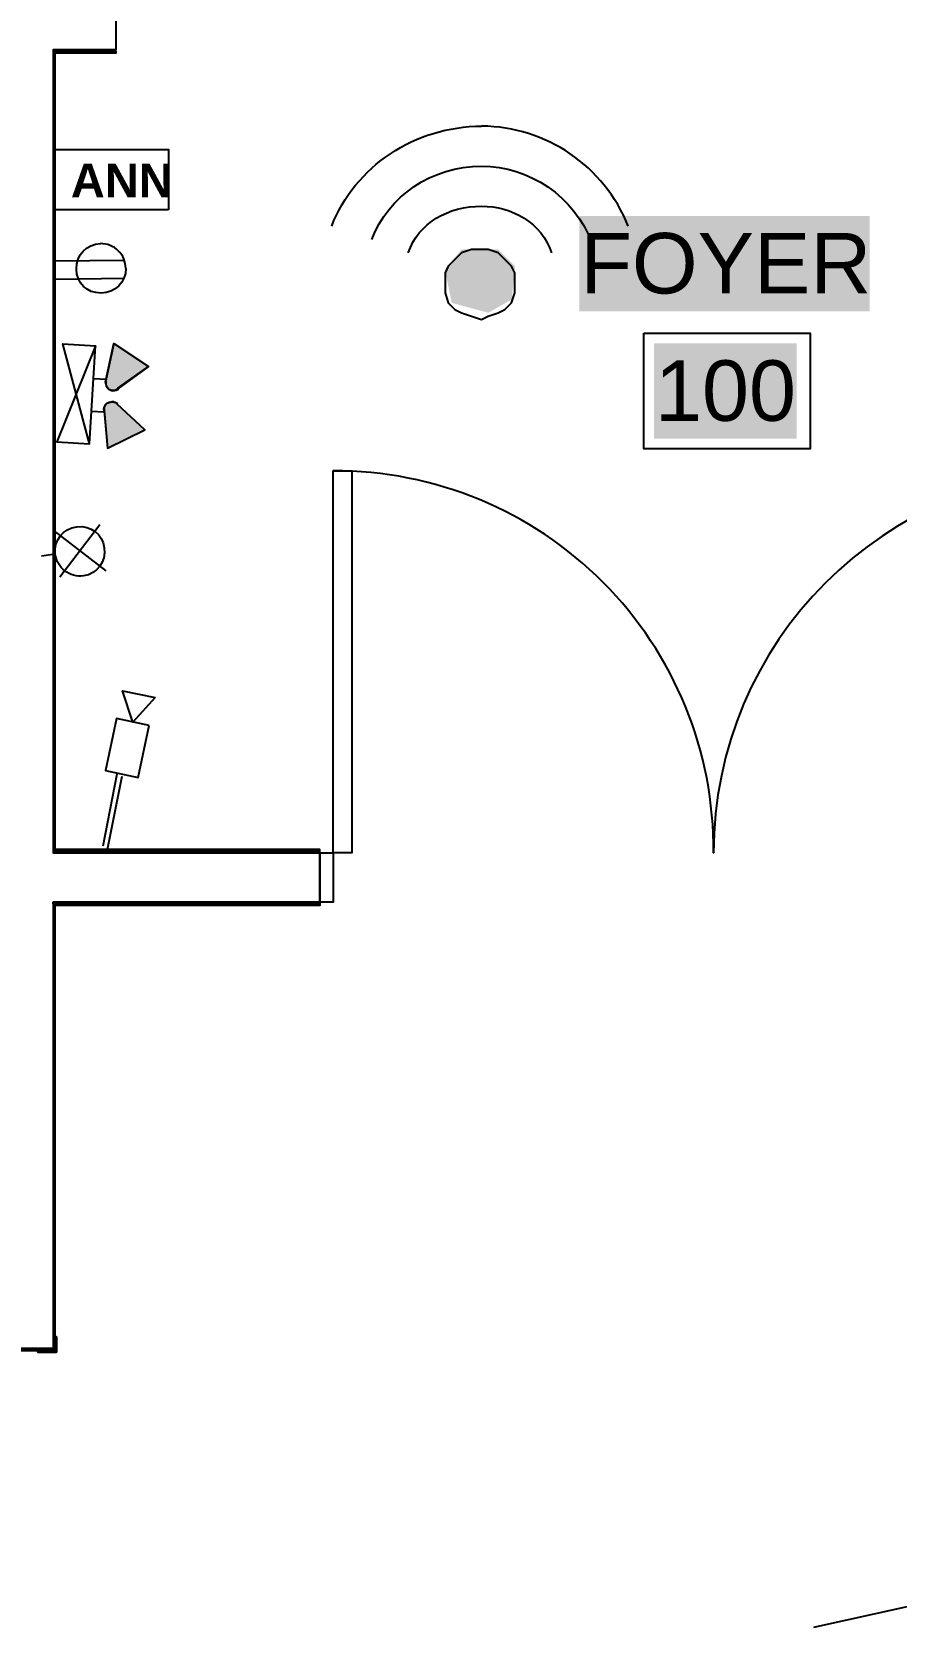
# Model space of a CAD drawing. Header units: inches. Extents: x -1841 to -80, y -100 to 1021.
# Drawn here: x -875.5 to -833.4, y 382.2 to 459.9 of the extents above; entities that cross this region are included whole.
import ezdxf

# ---------------------------------------------------------------- set-up
doc = ezdxf.new("R2010")
doc.units = ezdxf.units.IN
doc.header["$MEASUREMENT"] = 0
doc.layers.add('PDF_Geometry', color=7, linetype='Continuous', true_color=0x777777)
doc.layers.add('PDF_Solid Fills', color=7, linetype='Continuous', true_color=0xffffff)
doc.layers.add('PDF_Text', color=7, linetype='Continuous')
doc.styles.add('PDF Arial', font='arial.ttf')
doc.styles.add('PDF ArialRoundedMT Bold', font='arialbd.ttf')

msp = doc.modelspace()

# ---------------------------------------------------------------- hatches: boundary and pattern name
at = {"layer": 'PDF_Solid Fills', "lineweight": 25, "transparency": 33554559}
for color, points in [(7, [(-851.926, 448.526), (-852.738, 449.338), (-854.524, 449.338), (-855.336, 448.364), (-855.012, 446.74), (-853.225, 446.253), (-852.089, 446.902)]), (1, [(-871.344, 442.478), (-869.78, 443.606), (-869.778, 443.64), (-871.443, 444.761), (-871.588, 444.056), (-871.836, 442.78), (-871.681, 442.532)]), (1, [(-871.789, 439.65), (-869.968, 440.525), (-869.966, 440.558), (-871.447, 441.906), (-871.864, 441.762), (-871.916, 441.459)])]:
    msp.add_hatch(color=color, dxfattribs=at).paths.add_polyline_path(points)

# ---------------------------------------------------------------- linework, layer by layer
at = {"color": 7, "lineweight": 25}
for p, q in [((-871.321, 423.782), (-872.008, 420.268)), ((-871.078, 423.663), (-871.812, 420.003))]:
    msp.add_line(p, q, dxfattribs=at)
at = {"layer": 'PDF_Geometry', "color": 7, "lineweight": 25}
for points in [[(-877.657, 484.467), (-874.431, 484.467), (-874.431, 479.917), (-874.431, 470.155), (-874.431, 463.951), (-873.024, 463.951), (-871.37, 463.951), (-871.37, 459.07), (-871.949, 459.07), (-874.431, 459.07), (-874.431, 419.941), (-863.263, 419.941), (-861.443, 419.941), (-861.443, 417.542), (-862.766, 417.542), (-874.431, 417.542), (-874.431, 395.785), (-879.063, 395.785)], [(-874.348, 419.941), (-874.348, 458.987), (-874.348, 420.024), (-861.443, 420.024), (-874.431, 420.024), (-874.431, 419.941), (-861.443, 419.941), (-861.443, 420.024), (-861.443, 420.106), (-874.348, 420.106), (-874.348, 458.905), (-874.348, 458.987), (-871.37, 458.987), (-871.37, 459.07)], [(-874.431, 459.07), (-874.431, 419.941)], [(-874.321, 448.781), (-870.962, 448.822)], [(-874.31, 447.899), (-870.952, 447.94)], [(-916.372, 395.702), (-874.348, 395.702), (-874.348, 417.542)], [(-874.431, 417.542), (-874.431, 395.785), (-916.372, 395.785)], [(-874.348, 396.364), (-874.348, 417.459), (-861.443, 417.459), (-874.431, 417.459), (-874.431, 417.542), (-861.443, 417.542), (-861.443, 417.459), (-861.443, 417.376), (-874.348, 417.376), (-874.348, 396.364), (-874.348, 395.702), (-875.175, 395.702), (-875.175, 395.62), (-874.265, 395.62), (-874.265, 396.364), (-874.348, 396.364), (-874.265, 396.364), (-874.265, 395.62), (-875.175, 395.62), (-875.175, 395.702)], [(-916.29, 395.785), (-916.29, 393.965), (-916.29, 395.702), (-875.175, 395.702), (-916.207, 395.702), (-916.207, 393.965), (-916.29, 393.965), (-916.372, 393.965)], [(-837.37, 382.218), (-831.331, 383.542)]]:
    msp.add_lwpolyline(points, dxfattribs=at)
for points in [[(-874.348, 458.905), (-874.348, 458.987), (-871.37, 458.987), (-871.37, 458.905)], [(-855.336, 447.714), (-855.336, 447.227), (-855.174, 446.74), (-854.849, 446.415), (-854.524, 446.253), (-854.037, 446.09), (-853.55, 445.928), (-853.225, 446.09), (-852.738, 446.253), (-852.413, 446.415), (-852.089, 446.74), (-851.926, 447.227), (-851.926, 447.714), (-851.926, 448.201), (-852.089, 448.526), (-852.413, 448.851), (-852.738, 449.175), (-853.225, 449.338), (-853.55, 449.338), (-854.037, 449.338), (-854.524, 449.175), (-854.849, 448.851), (-855.174, 448.526), (-855.336, 448.201)], [(-845.642, 445.255), (-837.535, 445.255), (-837.535, 439.63), (-845.642, 439.63)], [(-859.871, 438.554), (-859.871, 419.941), (-860.781, 419.941), (-860.781, 438.554)], [(-869.462, 427.502), (-870.548, 426.31), (-871.055, 427.84)], [(-869.751, 426.141), (-871.344, 426.479), (-871.88, 423.957), (-870.287, 423.619)], [(-861.443, 419.941), (-860.781, 419.941), (-860.781, 417.542), (-861.443, 417.542)]]:
    msp.add_lwpolyline(points, close=True, dxfattribs=at)
at = {"layer": 'PDF_Geometry', "color": 2, "lineweight": 25}
msp.add_lwpolyline([(-868.805, 451.265), (-874.403, 451.265), (-874.403, 454.216), (-868.805, 454.216)], close=True, dxfattribs=at)
at = {"layer": 'PDF_Geometry', "color": 1, "lineweight": 25}
for points in [[(-872.659, 439.873), (-872.368, 444.648), (-874.25, 439.97), (-872.659, 439.873), (-873.959, 444.745), (-872.368, 444.648)], [(-871.859, 442.951), (-871.477, 444.763), (-869.778, 443.64), (-871.272, 442.541)], [(-872.465, 443.056), (-871.855, 443.019)], [(-872.562, 441.464), (-871.952, 441.427)], [(-871.948, 441.495), (-871.789, 439.65), (-869.966, 440.558), (-871.318, 441.796)], [(-874.408, 435.641), (-871.858, 433.685)], [(-874.111, 433.388), (-872.155, 435.938)]]:
    msp.add_lwpolyline(points, dxfattribs=at)
for points in [[(-869.778, 443.64), (-871.477, 444.763), (-871.668, 443.857), (-871.859, 442.951), (-871.897, 442.885), (-871.87, 442.782), (-871.842, 442.678), (-871.778, 442.606), (-871.715, 442.534), (-871.615, 442.494), (-871.514, 442.488), (-871.446, 442.484), (-871.342, 442.512), (-871.27, 442.575)], [(-869.966, 440.558), (-871.318, 441.796), (-871.381, 441.868), (-871.481, 441.908), (-871.549, 441.913), (-871.652, 441.885), (-871.756, 441.857), (-871.826, 441.827), (-871.898, 441.764), (-871.938, 441.664), (-871.978, 441.565), (-871.95, 441.461), (-871.868, 440.572), (-871.789, 439.65)]]:
    msp.add_lwpolyline(points, close=True, dxfattribs=at)
at = {"layer": 'PDF_Geometry', "color": 7, "lineweight": 25}
msp.add_lwpolyline([(-823.637, 438.554, 0.413987), (-842.25, 419.941, 0.417563), (-860.781, 438.554)], format="xyb", dxfattribs=at)
at = {"layer": 'PDF_Geometry', "color": 1, "lineweight": 25}
msp.add_lwpolyline([(-872.954, 433.438, -0.416667), (-874.325, 434.489), (-874.997, 434.4)], format="xyb", dxfattribs=at)
at = {"layer": 'PDF_Geometry', "color": 7, "lineweight": 25}
for centre, radius, start, end in [((-853.604, 447.591), 7.755, 21.82565, 89.6006), ((-872.106, 448.406), 1.216, 0.45484, 90.9343)]:
    msp.add_arc(centre, radius, start, end, dxfattribs=at)
at = {"layer": 'PDF_Geometry', "color": 1, "lineweight": 25}
msp.add_arc((-871.489, 442.83), 0.377, 177.0116, 266.0077, dxfattribs=at)
at = {"layer": 'PDF_Geometry', "color": 7, "lineweight": 25}
for points in [[(-860.857, 450.475), (-859.721, 453.397), (-856.798, 455.346), (-853.55, 455.346)], [(-858.909, 449.825), (-858.097, 451.936), (-855.986, 453.397), (-853.55, 453.397)], [(-853.55, 453.397), (-851.277, 453.397), (-849.003, 451.936), (-848.192, 449.663)], [(-857.123, 449.175), (-856.635, 450.637), (-855.174, 451.449), (-853.55, 451.449)], [(-853.55, 451.449), (-852.089, 451.449), (-850.627, 450.637), (-850.14, 449.175)], [(-873.298, 448.387), (-873.306, 449.065), (-872.804, 449.614), (-872.126, 449.622)], [(-872.096, 447.214), (-872.775, 447.205), (-873.29, 447.708), (-873.298, 448.387)], [(-870.89, 448.416), (-870.881, 447.737), (-871.418, 447.222), (-872.096, 447.214)]]:
    msp.add_open_spline(points, degree=3, dxfattribs=at)
at = {"layer": 'PDF_Geometry', "color": 1, "lineweight": 25}
for points in [[(-871.865, 442.85), (-871.863, 442.883), (-871.827, 442.915), (-871.827, 442.915)], [(-871.239, 442.539), (-871.31, 442.476), (-871.414, 442.448), (-871.516, 442.454)], [(-871.914, 441.493), (-871.912, 441.527), (-871.946, 441.529), (-871.944, 441.563)], [(-871.944, 441.563), (-871.929, 441.8), (-871.752, 441.925), (-871.549, 441.913)], [(-871.549, 441.913), (-871.447, 441.906), (-871.346, 441.9), (-871.282, 441.828)], [(-874.325, 434.489), (-874.413, 435.162), (-873.942, 435.737), (-873.269, 435.826)], [(-873.269, 435.826), (-872.596, 435.914), (-872.025, 435.476), (-871.937, 434.804)], [(-871.937, 434.804), (-871.848, 434.131), (-872.282, 433.526), (-872.954, 433.438)]]:
    msp.add_open_spline(points, degree=3, dxfattribs=at)
at = {"layer": 'PDF_Solid Fills', "color": 7, "lineweight": 25, "transparency": 33554559}
for points in [[(-848.786, 446.33), (-834.64, 446.33), (-848.786, 450.963), (-834.64, 450.963)], [(-845.146, 440.126), (-838.197, 440.126), (-845.146, 444.759), (-838.197, 444.759)]]:
    msp.add_solid(points, dxfattribs=at)

# ---------------------------------------------------------------- texts
at = {"layer": 'PDF_Text', "color": 2, "lineweight": 25, "insert": (-873.567, 452.7), "char_height": 1.6386, "attachment_point": 4, "style": 'PDF ArialRoundedMT Bold'}
msp.add_mtext('ANN', dxfattribs=at)
at = {"layer": 'PDF_Text', "color": 7, "lineweight": 25, "char_height": 2.9477, "attachment_point": 4, "style": 'PDF Arial'}
for s, insert in [('FOYER', (-848.744, 448.647)), ('100', (-845.104, 442.442))]:
    msp.add_mtext(s, dxfattribs=dict(at, insert=insert))

doc.saveas('drawing.dxf')
